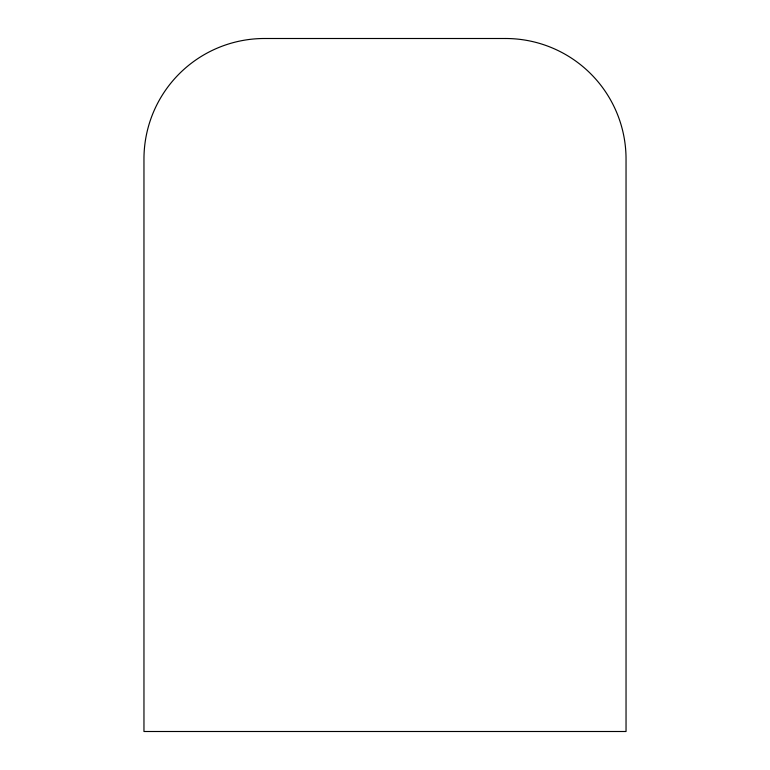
<?xml version="1.0" encoding="UTF-8"?>
<svg xmlns="http://www.w3.org/2000/svg" width="770" height="770" viewBox="0 0 770 770"><rect width="100%" height="100%" fill="white"/><g stroke="black" fill="none" stroke-linecap="round" stroke-linejoin="round"><path stroke-width="1.16" d="M505.524 38.5L264.476 38.5A120.524 120.524 0 0 0 143.961 159.024L143.961 731.5L626.039 731.5L626.039 159.024A120.524 120.524 0 0 0 505.524 38.5"/></g></svg>
